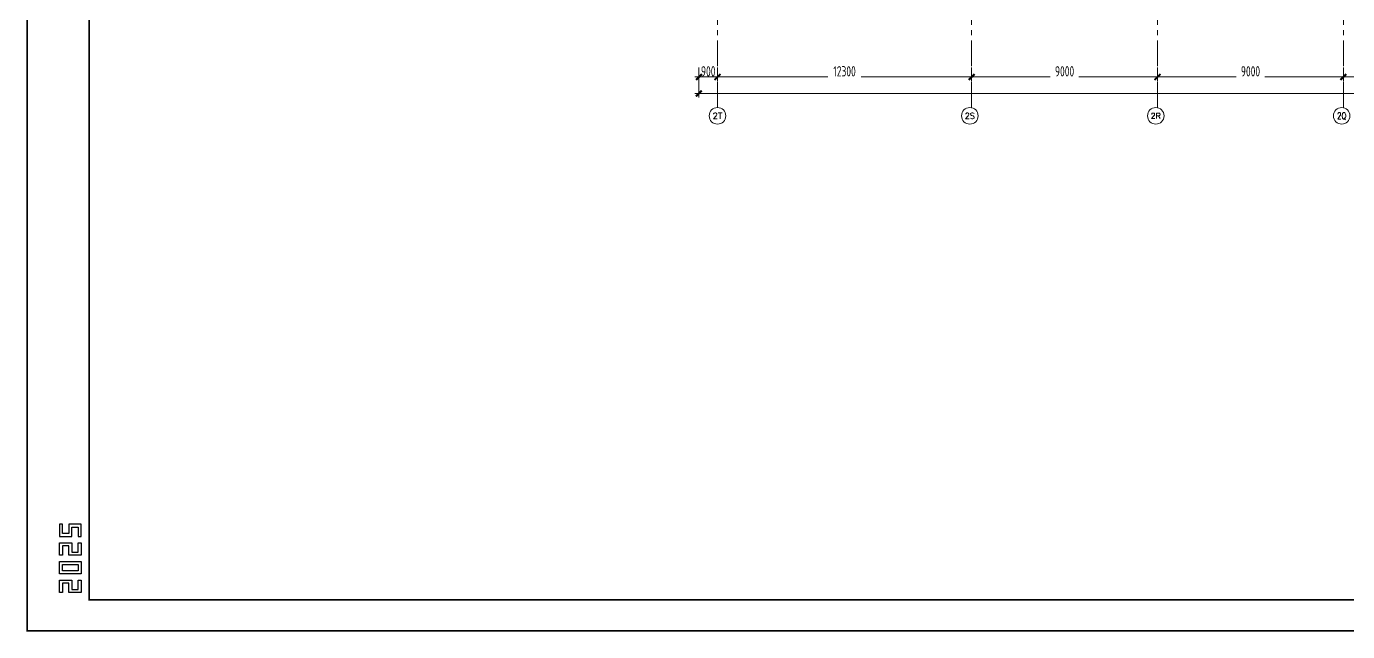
# Model space of a CAD drawing. Extents: x -1201378 to 2367219, y -619313 to 244905.
# Drawn here: x 2126489 to 2190442, y -96140 to -66862 of the extents above; entities that cross this region are included whole.
import ezdxf
from ezdxf.enums import TextEntityAlignment as Align

# ---------------------------------------------------------------- set-up
doc = ezdxf.new("R2010")
doc.units = 0
doc.header["$LTSCALE"] = 1000
doc.linetypes.add('CENTER', pattern=[2, 1.25, -0.25, 0.25, -0.25])
doc.layers.get('0').update_dxf_attribs({"linetype": 'CONTINUOUS'})
doc.layers.get('Defpoints').update_dxf_attribs({"linetype": 'CONTINUOUS'})
doc.layers.add('0-cxFrame', color=155, linetype='CONTINUOUS')
for name, color, linetype, lineweight in [('0-cxText', 131, 'CONTINUOUS', 25), ('S-axis', 111, 'CONTINUOUS', 0), ('S-dote', 5, 'CENTER', 0)]:
    doc.layers.add(name, color=color, linetype=linetype, lineweight=lineweight)
doc.styles.add('_TCH_AXIS', font='COMPLEX', dxfattribs={"bigfont": 'GBCBIG'})
doc.styles.add('cx_tuming', font='simhei.ttf')
doc.styles.add('cx_tuqian1', font='')
doc.styles.add('TSSD_Dimension', font='tssdeng.shx', dxfattribs={"width": 0.7, "bigfont": 'hztxt.shx'})
doc.styles.add('黑体', font='simhei.ttf', dxfattribs={"width": 0.8})
doc.styles.get('cx_tuqian1').set_extended_font_data('SimSun')
doc.dimstyles.new('TSSD_200_200', dxfattribs={"dimtxt": 500, "dimasz": 200, "dimexe": 200, "dimexo": 500, "dimgap": 200, "dimtad": 1, "dimdec": 0, "dimzin": 0, "dimdsep": 46, "dimtxsty": 'TSSD_Dimension', "dimblk": 'ARCHTICK', "dimcen": 0, "dimdle": 200, "dimclrt": 7, "dimadec": 0, "dimazin": 0, "dimtfac": 1, "dimtdec": 0, "dimtix": 1, "dimtmove": 2, "dimatfit": 3, "dimfxl": 1, "dimtolj": 1, "dimtzin": 0, "dimarcsym": 0})

# ---------------------------------------------------------------- blocks, each defined once
blk = doc.blocks.new('_ArchTick')
at = {"color": 0, "linetype": 'ByBlock', "const_width": 0.5}
blk.add_lwpolyline([(-0.71, -0.71), (0.71, 0.71)], dxfattribs=at)
blk = doc.blocks.new('*D66')
at = {"layer": 'Defpoints', "color": 0, "transparency": 16777216}
for p in [(-240958, -268348), (-240058, -268348), (-240058, -269308)]:
    blk.add_point(p, dxfattribs=at)
at = {"layer": 'S-axis', "color": 0, "lineweight": -2, "transparency": 16777216}
for p, q in [((-240958, -268848), (-240958, -269508)), ((-240058, -268848), (-240058, -269508)), ((-241158, -269308), (-239858, -269308))]:
    blk.add_line(p, q, dxfattribs=at)
at = {"layer": 'S-axis', "color": 0, "lineweight": -2, "transparency": 16777216, "xscale": 200, "yscale": 200, "zscale": 200, "rotation": 180}
blk.add_blockref('_ArchTick', (-240958, -269308), dxfattribs=at)
at = {"layer": 'S-axis', "color": 0, "lineweight": -2, "transparency": 16777216, "xscale": 200, "yscale": 200, "zscale": 200}
blk.add_blockref('_ArchTick', (-240058, -269308), dxfattribs=at)
at = {"layer": 'S-axis', "color": 7, "transparency": 16777216, "insert": (-240508, -269033), "char_height": 500, "attachment_point": 5, "style": 'TSSD_Dimension'}
blk.add_mtext('\\A1;900', dxfattribs=at)
blk = doc.blocks.new('*D67')
at = {"layer": 'Defpoints', "color": 0, "transparency": 16777216}
for p in [(-240058, -268348), (-227758, -268348), (-227758, -269308)]:
    blk.add_point(p, dxfattribs=at)
at = {"layer": 'S-axis', "color": 0, "lineweight": -2, "transparency": 16777216}
for p, q in [((-240058, -268848), (-240058, -269508)), ((-227758, -268848), (-227758, -269508)), ((-240258, -269308), (-234714, -269308)), ((-227558, -269308), (-233103, -269308))]:
    blk.add_line(p, q, dxfattribs=at)
at = {"layer": 'S-axis', "color": 0, "lineweight": -2, "transparency": 16777216, "xscale": 200, "yscale": 200, "zscale": 200, "rotation": 180}
blk.add_blockref('_ArchTick', (-240058, -269308), dxfattribs=at)
at = {"layer": 'S-axis', "color": 0, "lineweight": -2, "transparency": 16777216, "xscale": 200, "yscale": 200, "zscale": 200}
blk.add_blockref('_ArchTick', (-227758, -269308), dxfattribs=at)
at = {"layer": 'S-axis', "color": 7, "transparency": 16777216, "insert": (-233908, -269033), "char_height": 500, "attachment_point": 5, "style": 'TSSD_Dimension'}
blk.add_mtext('\\A1;12300', dxfattribs=at)
blk = doc.blocks.new('*D68')
at = {"layer": 'Defpoints', "color": 0, "transparency": 16777216}
for p in [(-227758, -268348), (-218758, -268348), (-218758, -269308)]:
    blk.add_point(p, dxfattribs=at)
at = {"layer": 'S-axis', "color": 0, "lineweight": -2, "transparency": 16777216}
for p, q in [((-227758, -268848), (-227758, -269508)), ((-218758, -268848), (-218758, -269508)), ((-227958, -269308), (-223957, -269308)), ((-218558, -269308), (-222560, -269308))]:
    blk.add_line(p, q, dxfattribs=at)
at = {"layer": 'S-axis', "color": 0, "lineweight": -2, "transparency": 16777216, "xscale": 200, "yscale": 200, "zscale": 200, "rotation": 180}
blk.add_blockref('_ArchTick', (-227758, -269308), dxfattribs=at)
at = {"layer": 'S-axis', "color": 0, "lineweight": -2, "transparency": 16777216, "xscale": 200, "yscale": 200, "zscale": 200}
blk.add_blockref('_ArchTick', (-218758, -269308), dxfattribs=at)
at = {"layer": 'S-axis', "color": 7, "transparency": 16777216, "insert": (-223258, -269033), "char_height": 500, "attachment_point": 5, "style": 'TSSD_Dimension'}
blk.add_mtext('\\A1;9000', dxfattribs=at)
blk = doc.blocks.new('*D69')
at = {"layer": 'Defpoints', "color": 0, "transparency": 16777216}
for p in [(-218758, -268348), (-209758, -268348), (-209758, -269308)]:
    blk.add_point(p, dxfattribs=at)
at = {"layer": 'S-axis', "color": 0, "lineweight": -2, "transparency": 16777216}
for p, q in [((-218758, -268848), (-218758, -269508)), ((-209758, -268848), (-209758, -269508)), ((-218958, -269308), (-214957, -269308)), ((-209558, -269308), (-213560, -269308))]:
    blk.add_line(p, q, dxfattribs=at)
at = {"layer": 'S-axis', "color": 0, "lineweight": -2, "transparency": 16777216, "xscale": 200, "yscale": 200, "zscale": 200, "rotation": 180}
blk.add_blockref('_ArchTick', (-218758, -269308), dxfattribs=at)
at = {"layer": 'S-axis', "color": 0, "lineweight": -2, "transparency": 16777216, "xscale": 200, "yscale": 200, "zscale": 200}
blk.add_blockref('_ArchTick', (-209758, -269308), dxfattribs=at)
at = {"layer": 'S-axis', "color": 7, "transparency": 16777216, "insert": (-214258, -269033), "char_height": 500, "attachment_point": 5, "style": 'TSSD_Dimension'}
blk.add_mtext('\\A1;9000', dxfattribs=at)
blk = doc.blocks.new('*D70')
at = {"layer": 'Defpoints', "color": 0, "transparency": 16777216}
for p in [(-209758, -268348), (-200758, -268348), (-200758, -269308)]:
    blk.add_point(p, dxfattribs=at)
at = {"layer": 'S-axis', "color": 0, "lineweight": -2, "transparency": 16777216}
for p, q in [((-209758, -268848), (-209758, -269508)), ((-200758, -268848), (-200758, -269508)), ((-209958, -269308), (-205957, -269308)), ((-200558, -269308), (-204560, -269308))]:
    blk.add_line(p, q, dxfattribs=at)
at = {"layer": 'S-axis', "color": 0, "lineweight": -2, "transparency": 16777216, "xscale": 200, "yscale": 200, "zscale": 200, "rotation": 180}
blk.add_blockref('_ArchTick', (-209758, -269308), dxfattribs=at)
at = {"layer": 'S-axis', "color": 0, "lineweight": -2, "transparency": 16777216, "xscale": 200, "yscale": 200, "zscale": 200}
blk.add_blockref('_ArchTick', (-200758, -269308), dxfattribs=at)
at = {"layer": 'S-axis', "color": 7, "transparency": 16777216, "insert": (-205258, -269033), "char_height": 500, "attachment_point": 5, "style": 'TSSD_Dimension'}
blk.add_mtext('\\A1;9000', dxfattribs=at)
blk = doc.blocks.new('*D92')
at = {"layer": 'Defpoints', "color": 0, "transparency": 16777216}
for p in [(-240958, -268448), (-82958, -268448), (-82958, -270108)]:
    blk.add_point(p, dxfattribs=at)
at = {"layer": 'S-axis', "color": 0, "lineweight": -2, "transparency": 16777216}
for p, q in [((-240958, -268948), (-240958, -270308)), ((-82958, -268948), (-82958, -270308)), ((-241158, -270108), (-162899, -270108)), ((-82758, -270108), (-161018, -270108))]:
    blk.add_line(p, q, dxfattribs=at)
at = {"layer": 'S-axis', "color": 0, "lineweight": -2, "transparency": 16777216, "xscale": 200, "yscale": 200, "zscale": 200, "rotation": 180}
blk.add_blockref('_ArchTick', (-240958, -270108), dxfattribs=at)
at = {"layer": 'S-axis', "color": 0, "lineweight": -2, "transparency": 16777216, "xscale": 200, "yscale": 200, "zscale": 200}
blk.add_blockref('_ArchTick', (-82958, -270108), dxfattribs=at)
at = {"layer": 'S-axis', "color": 7, "transparency": 16777216, "insert": (-161958, -269833), "char_height": 500, "attachment_point": 5, "style": 'TSSD_Dimension'}
blk.add_mtext('\\A1;158000', dxfattribs=at)
blk = doc.blocks.new('TK22.A0 L(Dragon)')
at = {"layer": '0-cxFrame', "color": 7, "const_width": 0.5}
blk.add_lwpolyline([(0, 0), (-1486, 0), (-1486, 841), (0, 841)], close=True, dxfattribs=at)
at = {"layer": '0-cxFrame', "const_width": 0.5}
blk.add_lwpolyline([(-80, 10), (-1466, 10), (-1466, 831), (-80, 831)], close=True, dxfattribs=at)
at = {"layer": 'Defpoints', "color": 2}
for points in [[(-1474.6, 34.37), (-1475.6, 34.37), (-1475.6, 30.37), (-1471.6, 30.37), (-1471.6, 33.37), (-1469.6, 33.37), (-1469.6, 30.37), (-1468.6, 30.37), (-1468.6, 34.37), (-1472.6, 34.37), (-1472.6, 31.37), (-1474.6, 31.37), (-1474.6, 34.37)], [(-1474.6, 24.37), (-1475.6, 24.37), (-1475.6, 28.37), (-1471.6, 28.37), (-1471.6, 25.37), (-1469.6, 25.37), (-1469.6, 28.37), (-1468.6, 28.37), (-1468.6, 24.37), (-1472.6, 24.37), (-1472.6, 27.37), (-1474.6, 27.37), (-1474.6, 24.37)], [(-1474.6, 12.37), (-1475.6, 12.37), (-1475.6, 16.37), (-1471.6, 16.37), (-1471.6, 13.37), (-1469.6, 13.37), (-1469.6, 16.37), (-1468.6, 16.37), (-1468.6, 12.37), (-1472.6, 12.37), (-1472.6, 15.37), (-1474.6, 15.37), (-1474.6, 12.37)]]:
    blk.add_lwpolyline(points, dxfattribs=at)
for points in [[(-1475.6, 18.37), (-1475.6, 22.37), (-1468.6, 22.37), (-1468.6, 18.37)], [(-1474.6, 19.37), (-1474.6, 21.37), (-1469.6, 21.37), (-1469.6, 19.37)]]:
    blk.add_lwpolyline(points, close=True, dxfattribs=at)
at = {"style": '黑体', "flags": 4}
blk.add_attdef('图幅', text='', height=3.3, dxfattribs=at).set_placement((-40, 3), align=Align.RIGHT)
at = {"layer": '0-cxText', "flags": 4}
for tag, height, style, p in [('建设单位', 3.5, 'cx_tuming', (-45, 240)), ('项目名称', 3.5, 'cx_tuming', (-45, 210)), ('子项名称', 3.5, 'cx_tuming', (-45, 180)), ('工程编号', 3.3, 'cx_tuqian1', (-35, 165)), ('图名1', 3.5, 'cx_tuming', (-45, 87)), ('图名2', 3.5, 'cx_tuming', (-45, 79)), ('图名3', 3.5, 'cx_tuming', (-45, 71)), ('出图日期', 3.3, 'cx_tuqian1', (-39, 60)), ('专业', 3.3, 'cx_tuqian1', (-55, 52)), ('图号', 3.3, 'cx_tuqian1', (-55, 44)), ('版次', 3.3, 'cx_tuqian1', (-20, 44))]:
    blk.add_attdef(tag, text='', height=height, dxfattribs=dict(at, style=style)).set_placement(p, align=Align.MIDDLE)
at = {"layer": 'Defpoints', "color": 6, "flags": 4}
for tag, height, style, p in [('tufu', 3.3, '黑体', (-12, 12)), ('dwfname', 4, 'cx_tuqian1', (-80, 3))]:
    blk.add_attdef(tag, text='', height=height, dxfattribs=dict(at, style=style)).set_placement(p, align=Align.RIGHT)
blk = doc.blocks.new('2#轴网')
at = {"layer": 'S-axis'}
for centre in [(-240058.5, -271187), (-227843.4, -271187), (-218843.4, -271187), (-209843.4, -271187)]:
    blk.add_circle(centre, 400, dxfattribs=at)
at = {"layer": 'S-dote'}
for p, q in [((-240058.5, -270787), (-240058.5, -175198.2)), ((-227758.5, -270787), (-227758.5, -175298.2)), ((-218758.5, -270787), (-218758.5, -175298.2)), ((-209758.5, -270787), (-209758.5, -175298.2))]:
    blk.add_line(p, q, dxfattribs=at)
at = {"layer": 'S-axis', "style": '_TCH_AXIS'}
for s, height, p, p2 in [('2T', 288.12, (-240298.6, -271331.1), (-239818.4, -271331.1)), ('2S', 294.28, (-228081.6, -271334.2), (-227605.1, -271334.2)), ('2R', 270.86, (-219088.4, -271322.5), (-218598.3, -271322.5))]:
    blk.add_text(s, height=height, dxfattribs=at).set_placement(p, p2, align=Align.FIT)
at = {"layer": 'S-axis', "style": '_TCH_AXIS', "width": 0.807692}
blk.add_text('2Q', height=327.87, dxfattribs=at).set_placement((-210070.4, -271351), (-209616.4, -271351), align=Align.FIT)
at = {"layer": 'S-axis'}
for base, p1, p2, picture, middle in [((-240058.5, -269308.2), (-240958.5, -268348.2), (-240058.5, -268348.2), '*D66', (-240508.5, -269033.2)), ((-82958.5, -270108.2), (-240958.5, -268448.2), (-82958.5, -268448.2), '*D92', (-161958.5, -269833.2)), ((-227758.5, -269308.2), (-240058.5, -268348.2), (-227758.5, -268348.2), '*D67', (-233908.5, -269033.2)), ((-218758.5, -269308.2), (-227758.5, -268348.2), (-218758.5, -268348.2), '*D68', (-223258.5, -269033.2)), ((-209758.5, -269308.2), (-218758.5, -268348.2), (-209758.5, -268348.2), '*D69', (-214258.5, -269033.2)), ((-200758.5, -269308.2), (-209758.5, -268348.2), (-200758.5, -268348.2), '*D70', (-205258.5, -269033.2))]:
    dim = blk.add_linear_dim(base=base, p1=p1, p2=p2, angle=0, dimstyle='TSSD_200_200', dxfattribs=at)
    dim.commit()
    dim.dimension.update_dxf_attribs({"geometry": picture, "text_midpoint": middle, "dimtype": 161})

msp = doc.modelspace()

# ---------------------------------------------------------------- block references
at = {"layer": '0-cxFrame', "xscale": 150, "yscale": 150, "zscale": 150}
msp.add_blockref('TK22.A0 L(Dragon)', (2349426.9, -96102.2), dxfattribs=at)
at = {"layer": 'S-axis'}
msp.add_blockref('2#轴网', (2400000, 200000), dxfattribs=at)

doc.saveas('drawing.dxf')
